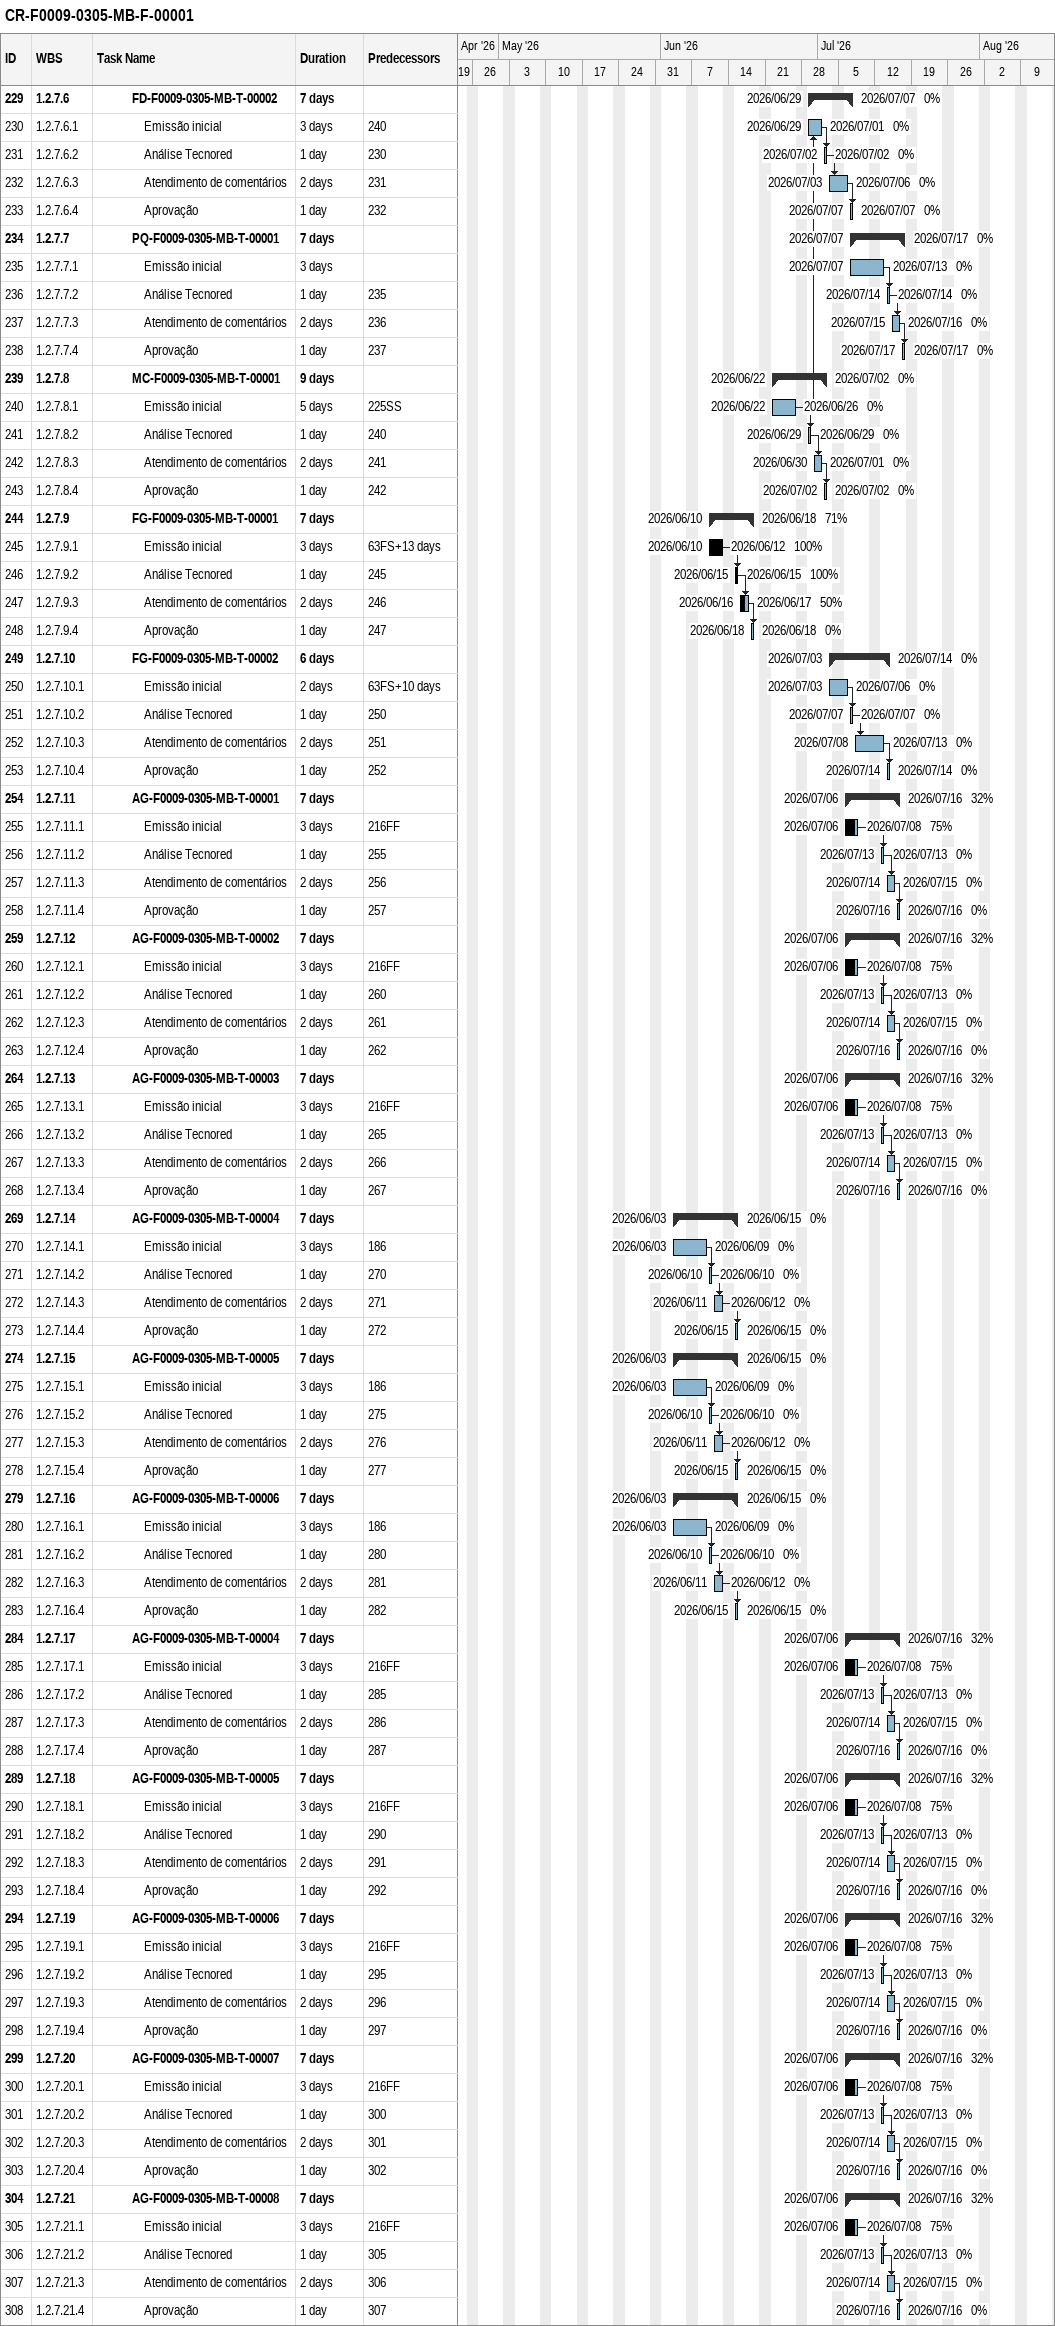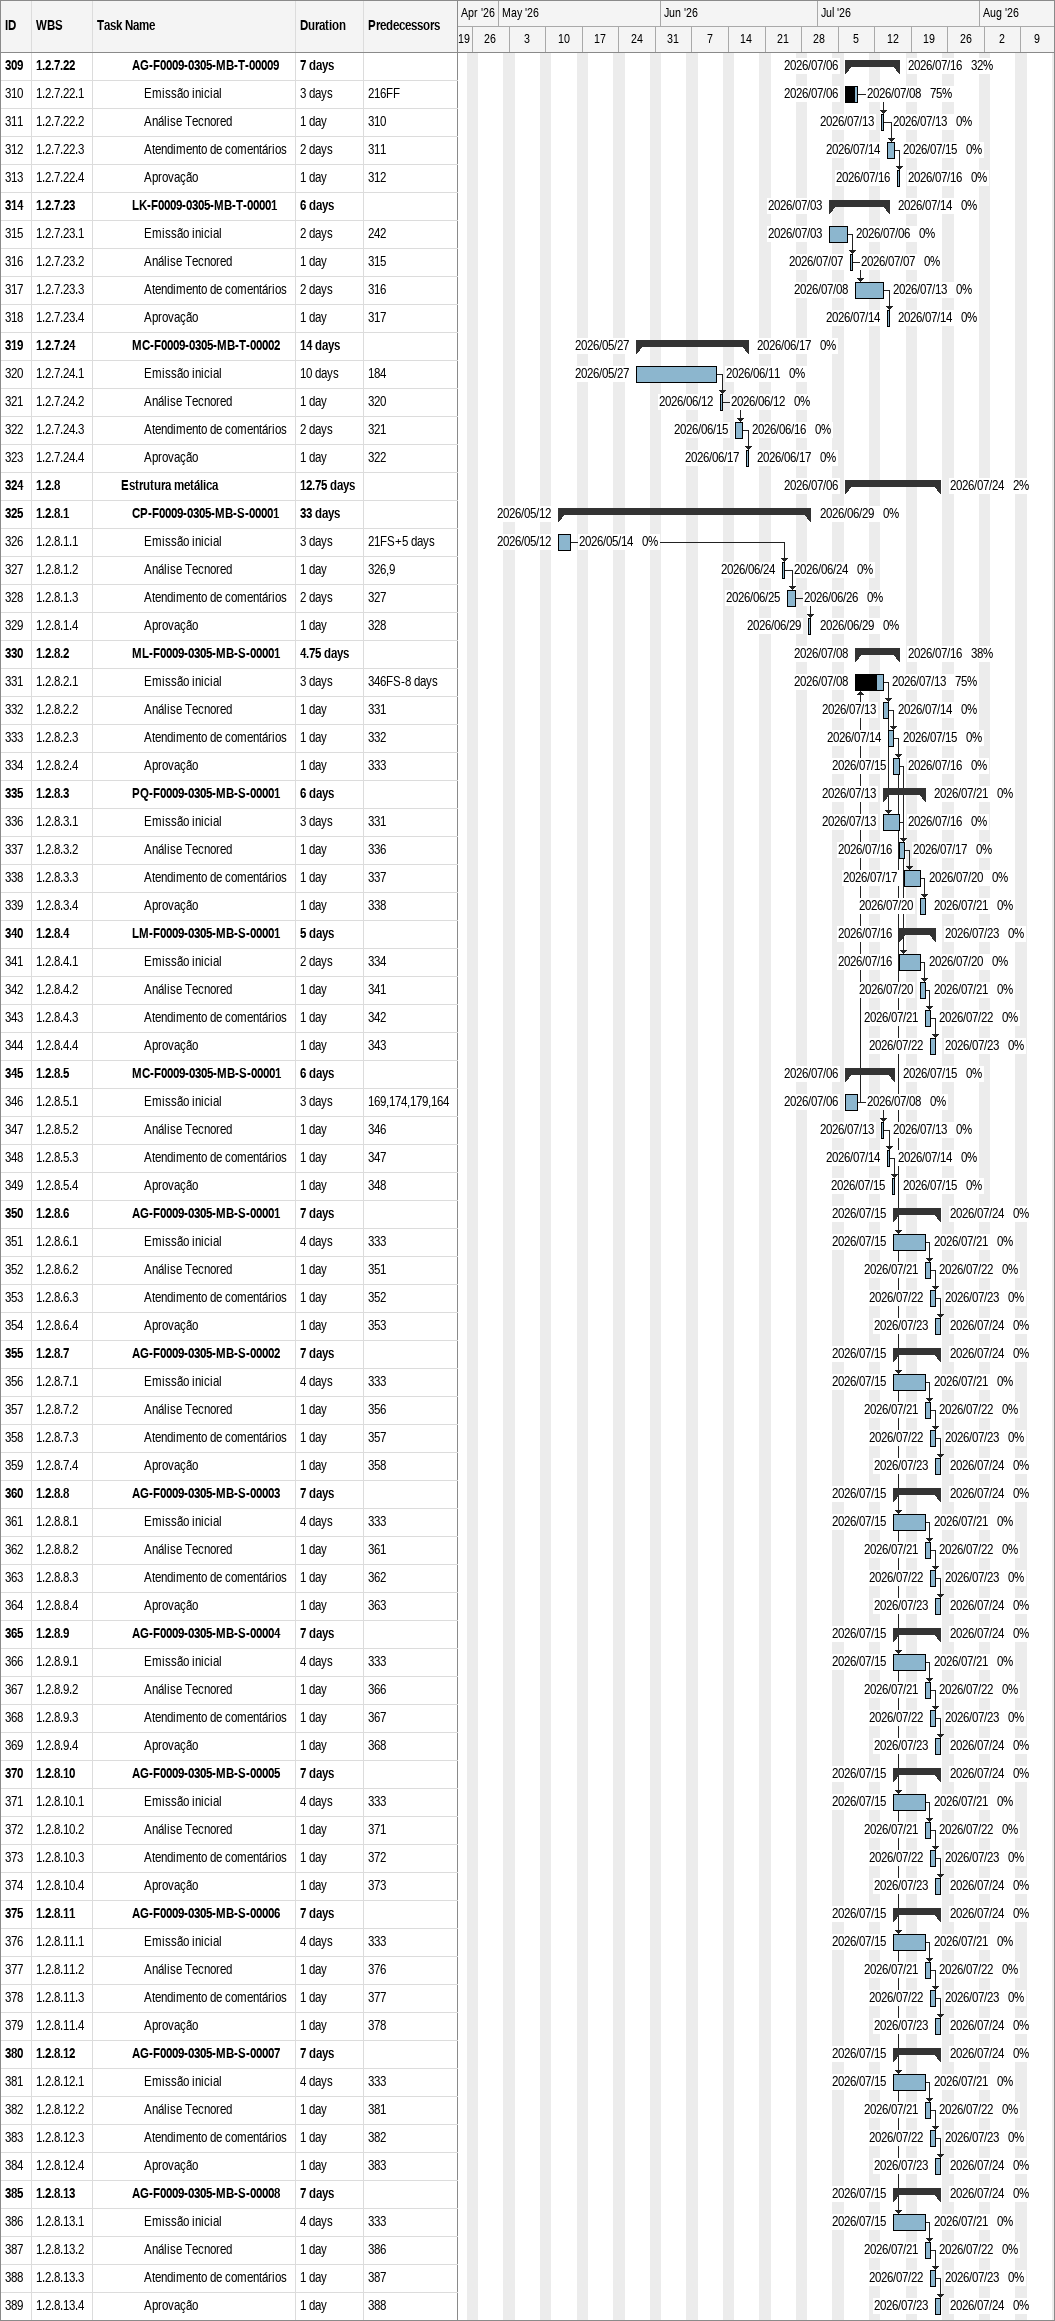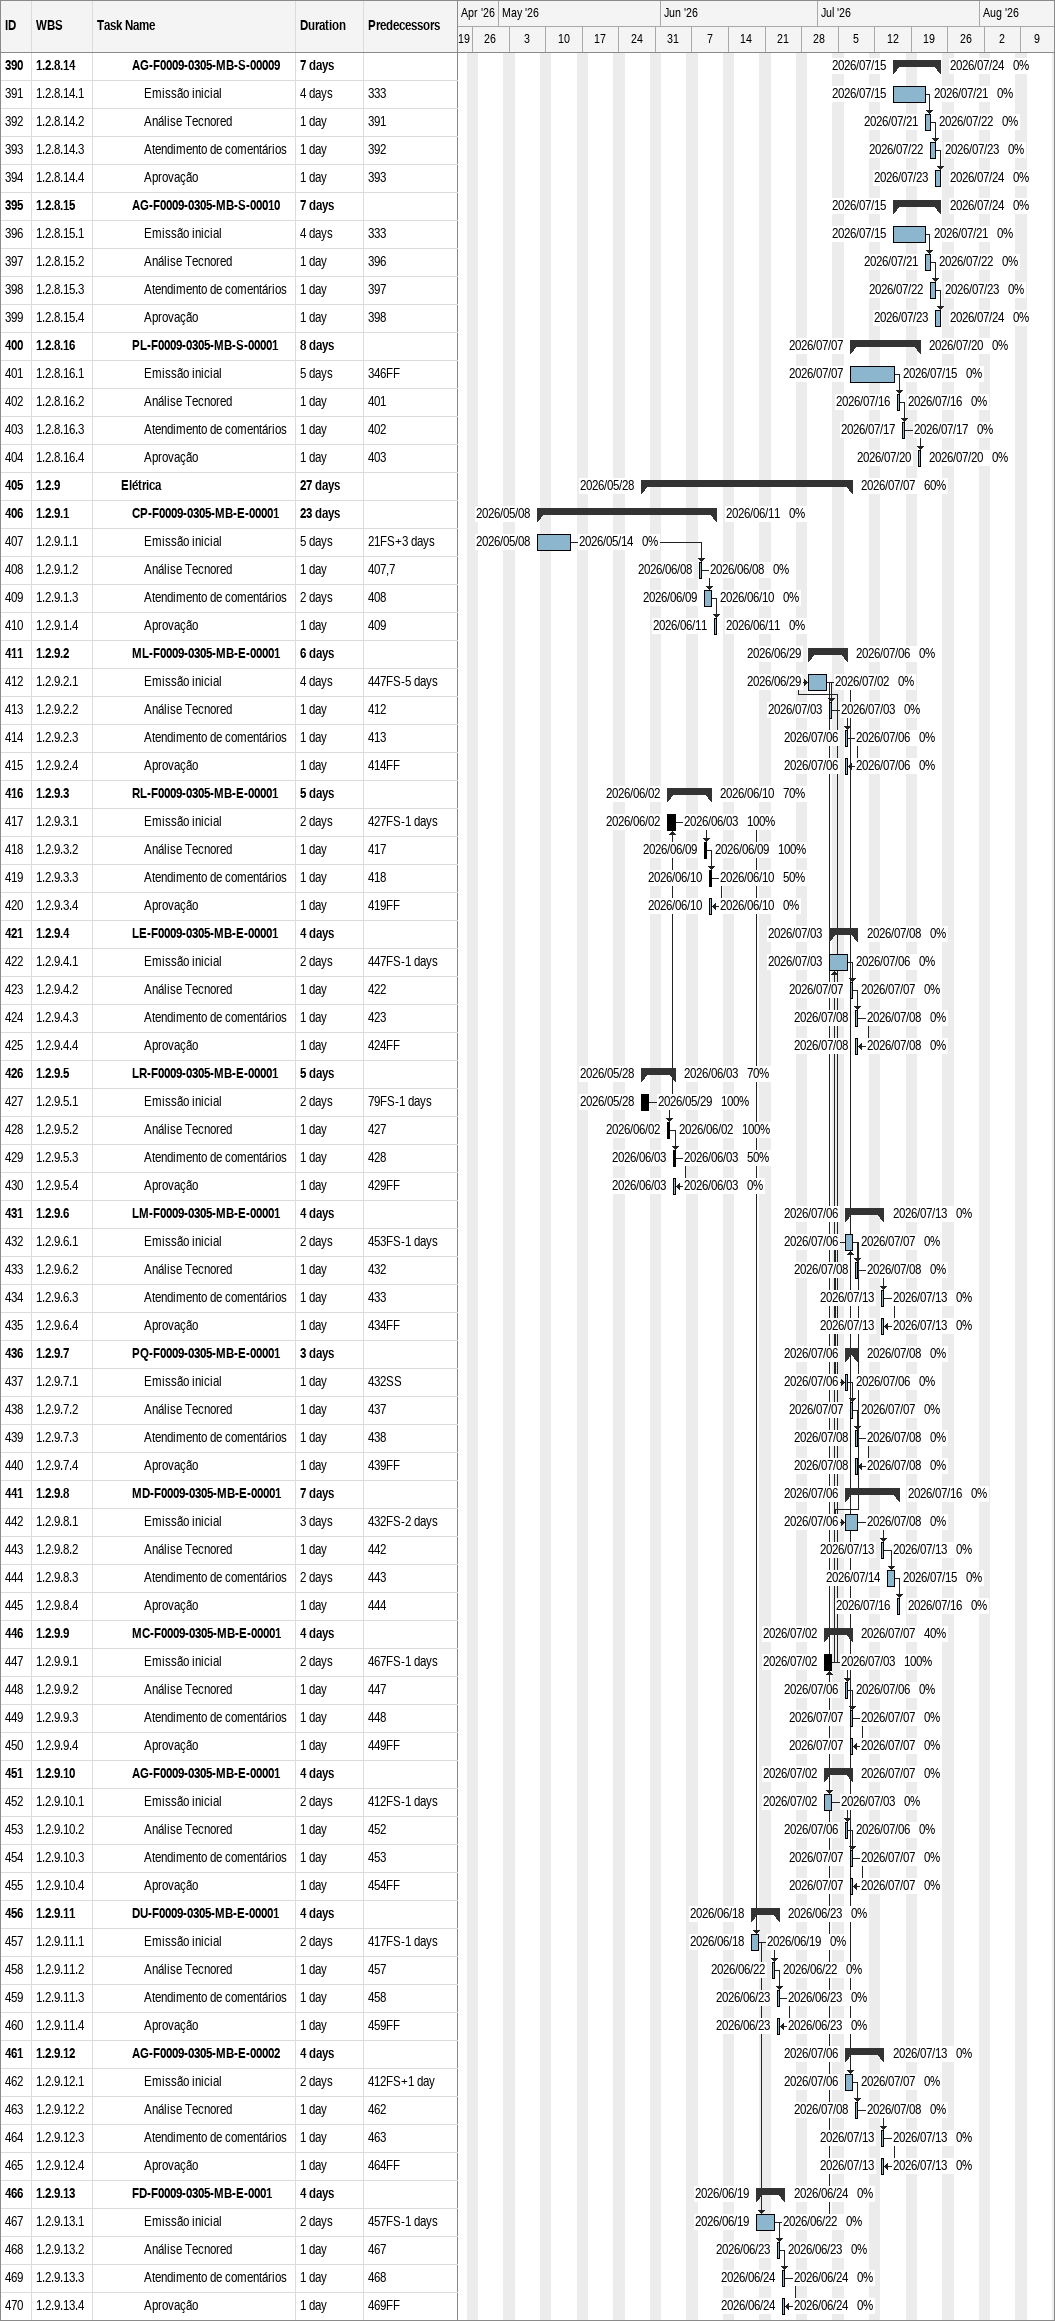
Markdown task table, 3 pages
CR-F0009-0305-MB-F-00001

| ID | WBS | Task | Duration | Start | Finish | Predecessors | % complete |
|---|---|---|---|---|---|---|---|
| 229 | 1.2.7.6 | **FD-F0009-0305-MB-T-00002** | 7d | 2026-06-29 | 2026-07-07 |  | 0 |
| 230 | 1.2.7.6.1 | Emissão inicial | 3d | 2026-06-29 | 2026-07-01 | 240 | 0 |
| 231 | 1.2.7.6.2 | Análise Tecnored | 1d | 2026-07-02 | 2026-07-02 | 230 | 0 |
| 232 | 1.2.7.6.3 | Atendimento de comentários | 2d | 2026-07-03 | 2026-07-06 | 231 | 0 |
| 233 | 1.2.7.6.4 | Aprovação | 1d | 2026-07-07 | 2026-07-07 | 232 | 0 |
| 234 | 1.2.7.7 | **PQ-F0009-0305-MB-T-00001** | 7d | 2026-07-07 | 2026-07-17 |  | 0 |
| 235 | 1.2.7.7.1 | Emissão inicial | 3d | 2026-07-07 | 2026-07-13 |  | 0 |
| 236 | 1.2.7.7.2 | Análise Tecnored | 1d | 2026-07-14 | 2026-07-14 | 235 | 0 |
| 237 | 1.2.7.7.3 | Atendimento de comentários | 2d | 2026-07-15 | 2026-07-16 | 236 | 0 |
| 238 | 1.2.7.7.4 | Aprovação | 1d | 2026-07-17 | 2026-07-17 | 237 | 0 |
| 239 | 1.2.7.8 | **MC-F0009-0305-MB-T-00001** | 9d | 2026-06-22 | 2026-07-02 |  | 0 |
| 240 | 1.2.7.8.1 | Emissão inicial | 5d | 2026-06-22 | 2026-06-26 | 225SS | 0 |
| 241 | 1.2.7.8.2 | Análise Tecnored | 1d | 2026-06-29 | 2026-06-29 | 240 | 0 |
| 242 | 1.2.7.8.3 | Atendimento de comentários | 2d | 2026-06-30 | 2026-07-01 | 241 | 0 |
| 243 | 1.2.7.8.4 | Aprovação | 1d | 2026-07-02 | 2026-07-02 | 242 | 0 |
| 244 | 1.2.7.9 | **FG-F0009-0305-MB-T-00001** | 7d | 2026-06-10 | 2026-06-18 |  | 71 |
| 245 | 1.2.7.9.1 | Emissão inicial | 3d | 2026-06-10 | 2026-06-12 | 63FS+13d | 100 |
| 246 | 1.2.7.9.2 | Análise Tecnored | 1d | 2026-06-15 | 2026-06-15 | 245 | 100 |
| 247 | 1.2.7.9.3 | Atendimento de comentários | 2d | 2026-06-16 | 2026-06-17 | 246 | 50 |
| 248 | 1.2.7.9.4 | Aprovação | 1d | 2026-06-18 | 2026-06-18 | 247 | 0 |
| 249 | 1.2.7.10 | **FG-F0009-0305-MB-T-00002** | 6d | 2026-07-03 | 2026-07-14 |  | 0 |
| 250 | 1.2.7.10.1 | Emissão inicial | 2d | 2026-07-03 | 2026-07-06 | 63FS+10d | 0 |
| 251 | 1.2.7.10.2 | Análise Tecnored | 1d | 2026-07-07 | 2026-07-07 | 250 | 0 |
| 252 | 1.2.7.10.3 | Atendimento de comentários | 2d | 2026-07-08 | 2026-07-13 | 251 | 0 |
| 253 | 1.2.7.10.4 | Aprovação | 1d | 2026-07-14 | 2026-07-14 | 252 | 0 |
| 254 | 1.2.7.11 | **AG-F0009-0305-MB-T-00001** | 7d | 2026-07-06 | 2026-07-16 |  | 32 |
| 255 | 1.2.7.11.1 | Emissão inicial | 3d | 2026-07-06 | 2026-07-08 | 216FF | 75 |
| 256 | 1.2.7.11.2 | Análise Tecnored | 1d | 2026-07-13 | 2026-07-13 | 255 | 0 |
| 257 | 1.2.7.11.3 | Atendimento de comentários | 2d | 2026-07-14 | 2026-07-15 | 256 | 0 |
| 258 | 1.2.7.11.4 | Aprovação | 1d | 2026-07-16 | 2026-07-16 | 257 | 0 |
| 259 | 1.2.7.12 | **AG-F0009-0305-MB-T-00002** | 7d | 2026-07-06 | 2026-07-16 |  | 32 |
| 260 | 1.2.7.12.1 | Emissão inicial | 3d | 2026-07-06 | 2026-07-08 | 216FF | 75 |
| 261 | 1.2.7.12.2 | Análise Tecnored | 1d | 2026-07-13 | 2026-07-13 | 260 | 0 |
| 262 | 1.2.7.12.3 | Atendimento de comentários | 2d | 2026-07-14 | 2026-07-15 | 261 | 0 |
| 263 | 1.2.7.12.4 | Aprovação | 1d | 2026-07-16 | 2026-07-16 | 262 | 0 |
| 264 | 1.2.7.13 | **AG-F0009-0305-MB-T-00003** | 7d | 2026-07-06 | 2026-07-16 |  | 32 |
| 265 | 1.2.7.13.1 | Emissão inicial | 3d | 2026-07-06 | 2026-07-08 | 216FF | 75 |
| 266 | 1.2.7.13.2 | Análise Tecnored | 1d | 2026-07-13 | 2026-07-13 | 265 | 0 |
| 267 | 1.2.7.13.3 | Atendimento de comentários | 2d | 2026-07-14 | 2026-07-15 | 266 | 0 |
| 268 | 1.2.7.13.4 | Aprovação | 1d | 2026-07-16 | 2026-07-16 | 267 | 0 |
| 269 | 1.2.7.14 | **AG-F0009-0305-MB-T-00004** | 7d | 2026-06-03 | 2026-06-15 |  | 0 |
| 270 | 1.2.7.14.1 | Emissão inicial | 3d | 2026-06-03 | 2026-06-09 | 186 | 0 |
| 271 | 1.2.7.14.2 | Análise Tecnored | 1d | 2026-06-10 | 2026-06-10 | 270 | 0 |
| 272 | 1.2.7.14.3 | Atendimento de comentários | 2d | 2026-06-11 | 2026-06-12 | 271 | 0 |
| 273 | 1.2.7.14.4 | Aprovação | 1d | 2026-06-15 | 2026-06-15 | 272 | 0 |
| 274 | 1.2.7.15 | **AG-F0009-0305-MB-T-00005** | 7d | 2026-06-03 | 2026-06-15 |  | 0 |
| 275 | 1.2.7.15.1 | Emissão inicial | 3d | 2026-06-03 | 2026-06-09 | 186 | 0 |
| 276 | 1.2.7.15.2 | Análise Tecnored | 1d | 2026-06-10 | 2026-06-10 | 275 | 0 |
| 277 | 1.2.7.15.3 | Atendimento de comentários | 2d | 2026-06-11 | 2026-06-12 | 276 | 0 |
| 278 | 1.2.7.15.4 | Aprovação | 1d | 2026-06-15 | 2026-06-15 | 277 | 0 |
| 279 | 1.2.7.16 | **AG-F0009-0305-MB-T-00006** | 7d | 2026-06-03 | 2026-06-15 |  | 0 |
| 280 | 1.2.7.16.1 | Emissão inicial | 3d | 2026-06-03 | 2026-06-09 | 186 | 0 |
| 281 | 1.2.7.16.2 | Análise Tecnored | 1d | 2026-06-10 | 2026-06-10 | 280 | 0 |
| 282 | 1.2.7.16.3 | Atendimento de comentários | 2d | 2026-06-11 | 2026-06-12 | 281 | 0 |
| 283 | 1.2.7.16.4 | Aprovação | 1d | 2026-06-15 | 2026-06-15 | 282 | 0 |
| 284 | 1.2.7.17 | **AG-F0009-0305-MB-T-00004** | 7d | 2026-07-06 | 2026-07-16 |  | 32 |
| 285 | 1.2.7.17.1 | Emissão inicial | 3d | 2026-07-06 | 2026-07-08 | 216FF | 75 |
| 286 | 1.2.7.17.2 | Análise Tecnored | 1d | 2026-07-13 | 2026-07-13 | 285 | 0 |
| 287 | 1.2.7.17.3 | Atendimento de comentários | 2d | 2026-07-14 | 2026-07-15 | 286 | 0 |
| 288 | 1.2.7.17.4 | Aprovação | 1d | 2026-07-16 | 2026-07-16 | 287 | 0 |
| 289 | 1.2.7.18 | **AG-F0009-0305-MB-T-00005** | 7d | 2026-07-06 | 2026-07-16 |  | 32 |
| 290 | 1.2.7.18.1 | Emissão inicial | 3d | 2026-07-06 | 2026-07-08 | 216FF | 75 |
| 291 | 1.2.7.18.2 | Análise Tecnored | 1d | 2026-07-13 | 2026-07-13 | 290 | 0 |
| 292 | 1.2.7.18.3 | Atendimento de comentários | 2d | 2026-07-14 | 2026-07-15 | 291 | 0 |
| 293 | 1.2.7.18.4 | Aprovação | 1d | 2026-07-16 | 2026-07-16 | 292 | 0 |
| 294 | 1.2.7.19 | **AG-F0009-0305-MB-T-00006** | 7d | 2026-07-06 | 2026-07-16 |  | 32 |
| 295 | 1.2.7.19.1 | Emissão inicial | 3d | 2026-07-06 | 2026-07-08 | 216FF | 75 |
| 296 | 1.2.7.19.2 | Análise Tecnored | 1d | 2026-07-13 | 2026-07-13 | 295 | 0 |
| 297 | 1.2.7.19.3 | Atendimento de comentários | 2d | 2026-07-14 | 2026-07-15 | 296 | 0 |
| 298 | 1.2.7.19.4 | Aprovação | 1d | 2026-07-16 | 2026-07-16 | 297 | 0 |
| 299 | 1.2.7.20 | **AG-F0009-0305-MB-T-00007** | 7d | 2026-07-06 | 2026-07-16 |  | 32 |
| 300 | 1.2.7.20.1 | Emissão inicial | 3d | 2026-07-06 | 2026-07-08 | 216FF | 75 |
| 301 | 1.2.7.20.2 | Análise Tecnored | 1d | 2026-07-13 | 2026-07-13 | 300 | 0 |
| 302 | 1.2.7.20.3 | Atendimento de comentários | 2d | 2026-07-14 | 2026-07-15 | 301 | 0 |
| 303 | 1.2.7.20.4 | Aprovação | 1d | 2026-07-16 | 2026-07-16 | 302 | 0 |
| 304 | 1.2.7.21 | **AG-F0009-0305-MB-T-00008** | 7d | 2026-07-06 | 2026-07-16 |  | 32 |
| 305 | 1.2.7.21.1 | Emissão inicial | 3d | 2026-07-06 | 2026-07-08 | 216FF | 75 |
| 306 | 1.2.7.21.2 | Análise Tecnored | 1d | 2026-07-13 | 2026-07-13 | 305 | 0 |
| 307 | 1.2.7.21.3 | Atendimento de comentários | 2d | 2026-07-14 | 2026-07-15 | 306 | 0 |
| 308 | 1.2.7.21.4 | Aprovação | 1d | 2026-07-16 | 2026-07-16 | 307 | 0 |
| 309 | 1.2.7.22 | **AG-F0009-0305-MB-T-00009** | 7d | 2026-07-06 | 2026-07-16 |  | 32 |
| 310 | 1.2.7.22.1 | Emissão inicial | 3d | 2026-07-06 | 2026-07-08 | 216FF | 75 |
| 311 | 1.2.7.22.2 | Análise Tecnored | 1d | 2026-07-13 | 2026-07-13 | 310 | 0 |
| 312 | 1.2.7.22.3 | Atendimento de comentários | 2d | 2026-07-14 | 2026-07-15 | 311 | 0 |
| 313 | 1.2.7.22.4 | Aprovação | 1d | 2026-07-16 | 2026-07-16 | 312 | 0 |
| 314 | 1.2.7.23 | **LK-F0009-0305-MB-T-00001** | 6d | 2026-07-03 | 2026-07-14 |  | 0 |
| 315 | 1.2.7.23.1 | Emissão inicial | 2d | 2026-07-03 | 2026-07-06 | 242 | 0 |
| 316 | 1.2.7.23.2 | Análise Tecnored | 1d | 2026-07-07 | 2026-07-07 | 315 | 0 |
| 317 | 1.2.7.23.3 | Atendimento de comentários | 2d | 2026-07-08 | 2026-07-13 | 316 | 0 |
| 318 | 1.2.7.23.4 | Aprovação | 1d | 2026-07-14 | 2026-07-14 | 317 | 0 |
| 319 | 1.2.7.24 | **MC-F0009-0305-MB-T-00002** | 14d | 2026-05-27 | 2026-06-17 |  | 0 |
| 320 | 1.2.7.24.1 | Emissão inicial | 10d | 2026-05-27 | 2026-06-11 | 184 | 0 |
| 321 | 1.2.7.24.2 | Análise Tecnored | 1d | 2026-06-12 | 2026-06-12 | 320 | 0 |
| 322 | 1.2.7.24.3 | Atendimento de comentários | 2d | 2026-06-15 | 2026-06-16 | 321 | 0 |
| 323 | 1.2.7.24.4 | Aprovação | 1d | 2026-06-17 | 2026-06-17 | 322 | 0 |
| 324 | 1.2.8 | **Estrutura metálica** | 12.75d | 2026-07-06 | 2026-07-24 |  | 2 |
| 325 | 1.2.8.1 | **CP-F0009-0305-MB-S-00001** | 33d | 2026-05-12 | 2026-06-29 |  | 0 |
| 326 | 1.2.8.1.1 | Emissão inicial | 3d | 2026-05-12 | 2026-05-14 | 21FS+5d | 0 |
| 327 | 1.2.8.1.2 | Análise Tecnored | 1d | 2026-06-24 | 2026-06-24 | 326, 9 | 0 |
| 328 | 1.2.8.1.3 | Atendimento de comentários | 2d | 2026-06-25 | 2026-06-26 | 327 | 0 |
| 329 | 1.2.8.1.4 | Aprovação | 1d | 2026-06-29 | 2026-06-29 | 328 | 0 |
| 330 | 1.2.8.2 | **ML-F0009-0305-MB-S-00001** | 4.75d | 2026-07-08 | 2026-07-16 |  | 38 |
| 331 | 1.2.8.2.1 | Emissão inicial | 3d | 2026-07-08 | 2026-07-13 | 346FS-8d | 75 |
| 332 | 1.2.8.2.2 | Análise Tecnored | 1d | 2026-07-13 | 2026-07-14 | 331 | 0 |
| 333 | 1.2.8.2.3 | Atendimento de comentários | 1d | 2026-07-14 | 2026-07-15 | 332 | 0 |
| 334 | 1.2.8.2.4 | Aprovação | 1d | 2026-07-15 | 2026-07-16 | 333 | 0 |
| 335 | 1.2.8.3 | **PQ-F0009-0305-MB-S-00001** | 6d | 2026-07-13 | 2026-07-21 |  | 0 |
| 336 | 1.2.8.3.1 | Emissão inicial | 3d | 2026-07-13 | 2026-07-16 | 331 | 0 |
| 337 | 1.2.8.3.2 | Análise Tecnored | 1d | 2026-07-16 | 2026-07-17 | 336 | 0 |
| 338 | 1.2.8.3.3 | Atendimento de comentários | 1d | 2026-07-17 | 2026-07-20 | 337 | 0 |
| 339 | 1.2.8.3.4 | Aprovação | 1d | 2026-07-20 | 2026-07-21 | 338 | 0 |
| 340 | 1.2.8.4 | **LM-F0009-0305-MB-S-00001** | 5d | 2026-07-16 | 2026-07-23 |  | 0 |
| 341 | 1.2.8.4.1 | Emissão inicial | 2d | 2026-07-16 | 2026-07-20 | 334 | 0 |
| 342 | 1.2.8.4.2 | Análise Tecnored | 1d | 2026-07-20 | 2026-07-21 | 341 | 0 |
| 343 | 1.2.8.4.3 | Atendimento de comentários | 1d | 2026-07-21 | 2026-07-22 | 342 | 0 |
| 344 | 1.2.8.4.4 | Aprovação | 1d | 2026-07-22 | 2026-07-23 | 343 | 0 |
| 345 | 1.2.8.5 | **MC-F0009-0305-MB-S-00001** | 6d | 2026-07-06 | 2026-07-15 |  | 0 |
| 346 | 1.2.8.5.1 | Emissão inicial | 3d | 2026-07-06 | 2026-07-08 | 169, 174, 179, 164 | 0 |
| 347 | 1.2.8.5.2 | Análise Tecnored | 1d | 2026-07-13 | 2026-07-13 | 346 | 0 |
| 348 | 1.2.8.5.3 | Atendimento de comentários | 1d | 2026-07-14 | 2026-07-14 | 347 | 0 |
| 349 | 1.2.8.5.4 | Aprovação | 1d | 2026-07-15 | 2026-07-15 | 348 | 0 |
| 350 | 1.2.8.6 | **AG-F0009-0305-MB-S-00001** | 7d | 2026-07-15 | 2026-07-24 |  | 0 |
| 351 | 1.2.8.6.1 | Emissão inicial | 4d | 2026-07-15 | 2026-07-21 | 333 | 0 |
| 352 | 1.2.8.6.2 | Análise Tecnored | 1d | 2026-07-21 | 2026-07-22 | 351 | 0 |
| 353 | 1.2.8.6.3 | Atendimento de comentários | 1d | 2026-07-22 | 2026-07-23 | 352 | 0 |
| 354 | 1.2.8.6.4 | Aprovação | 1d | 2026-07-23 | 2026-07-24 | 353 | 0 |
| 355 | 1.2.8.7 | **AG-F0009-0305-MB-S-00002** | 7d | 2026-07-15 | 2026-07-24 |  | 0 |
| 356 | 1.2.8.7.1 | Emissão inicial | 4d | 2026-07-15 | 2026-07-21 | 333 | 0 |
| 357 | 1.2.8.7.2 | Análise Tecnored | 1d | 2026-07-21 | 2026-07-22 | 356 | 0 |
| 358 | 1.2.8.7.3 | Atendimento de comentários | 1d | 2026-07-22 | 2026-07-23 | 357 | 0 |
| 359 | 1.2.8.7.4 | Aprovação | 1d | 2026-07-23 | 2026-07-24 | 358 | 0 |
| 360 | 1.2.8.8 | **AG-F0009-0305-MB-S-00003** | 7d | 2026-07-15 | 2026-07-24 |  | 0 |
| 361 | 1.2.8.8.1 | Emissão inicial | 4d | 2026-07-15 | 2026-07-21 | 333 | 0 |
| 362 | 1.2.8.8.2 | Análise Tecnored | 1d | 2026-07-21 | 2026-07-22 | 361 | 0 |
| 363 | 1.2.8.8.3 | Atendimento de comentários | 1d | 2026-07-22 | 2026-07-23 | 362 | 0 |
| 364 | 1.2.8.8.4 | Aprovação | 1d | 2026-07-23 | 2026-07-24 | 363 | 0 |
| 365 | 1.2.8.9 | **AG-F0009-0305-MB-S-00004** | 7d | 2026-07-15 | 2026-07-24 |  | 0 |
| 366 | 1.2.8.9.1 | Emissão inicial | 4d | 2026-07-15 | 2026-07-21 | 333 | 0 |
| 367 | 1.2.8.9.2 | Análise Tecnored | 1d | 2026-07-21 | 2026-07-22 | 366 | 0 |
| 368 | 1.2.8.9.3 | Atendimento de comentários | 1d | 2026-07-22 | 2026-07-23 | 367 | 0 |
| 369 | 1.2.8.9.4 | Aprovação | 1d | 2026-07-23 | 2026-07-24 | 368 | 0 |
| 370 | 1.2.8.10 | **AG-F0009-0305-MB-S-00005** | 7d | 2026-07-15 | 2026-07-24 |  | 0 |
| 371 | 1.2.8.10.1 | Emissão inicial | 4d | 2026-07-15 | 2026-07-21 | 333 | 0 |
| 372 | 1.2.8.10.2 | Análise Tecnored | 1d | 2026-07-21 | 2026-07-22 | 371 | 0 |
| 373 | 1.2.8.10.3 | Atendimento de comentários | 1d | 2026-07-22 | 2026-07-23 | 372 | 0 |
| 374 | 1.2.8.10.4 | Aprovação | 1d | 2026-07-23 | 2026-07-24 | 373 | 0 |
| 375 | 1.2.8.11 | **AG-F0009-0305-MB-S-00006** | 7d | 2026-07-15 | 2026-07-24 |  | 0 |
| 376 | 1.2.8.11.1 | Emissão inicial | 4d | 2026-07-15 | 2026-07-21 | 333 | 0 |
| 377 | 1.2.8.11.2 | Análise Tecnored | 1d | 2026-07-21 | 2026-07-22 | 376 | 0 |
| 378 | 1.2.8.11.3 | Atendimento de comentários | 1d | 2026-07-22 | 2026-07-23 | 377 | 0 |
| 379 | 1.2.8.11.4 | Aprovação | 1d | 2026-07-23 | 2026-07-24 | 378 | 0 |
| 380 | 1.2.8.12 | **AG-F0009-0305-MB-S-00007** | 7d | 2026-07-15 | 2026-07-24 |  | 0 |
| 381 | 1.2.8.12.1 | Emissão inicial | 4d | 2026-07-15 | 2026-07-21 | 333 | 0 |
| 382 | 1.2.8.12.2 | Análise Tecnored | 1d | 2026-07-21 | 2026-07-22 | 381 | 0 |
| 383 | 1.2.8.12.3 | Atendimento de comentários | 1d | 2026-07-22 | 2026-07-23 | 382 | 0 |
| 384 | 1.2.8.12.4 | Aprovação | 1d | 2026-07-23 | 2026-07-24 | 383 | 0 |
| 385 | 1.2.8.13 | **AG-F0009-0305-MB-S-00008** | 7d | 2026-07-15 | 2026-07-24 |  | 0 |
| 386 | 1.2.8.13.1 | Emissão inicial | 4d | 2026-07-15 | 2026-07-21 | 333 | 0 |
| 387 | 1.2.8.13.2 | Análise Tecnored | 1d | 2026-07-21 | 2026-07-22 | 386 | 0 |
| 388 | 1.2.8.13.3 | Atendimento de comentários | 1d | 2026-07-22 | 2026-07-23 | 387 | 0 |
| 389 | 1.2.8.13.4 | Aprovação | 1d | 2026-07-23 | 2026-07-24 | 388 | 0 |
| 390 | 1.2.8.14 | **AG-F0009-0305-MB-S-00009** | 7d | 2026-07-15 | 2026-07-24 |  | 0 |
| 391 | 1.2.8.14.1 | Emissão inicial | 4d | 2026-07-15 | 2026-07-21 | 333 | 0 |
| 392 | 1.2.8.14.2 | Análise Tecnored | 1d | 2026-07-21 | 2026-07-22 | 391 | 0 |
| 393 | 1.2.8.14.3 | Atendimento de comentários | 1d | 2026-07-22 | 2026-07-23 | 392 | 0 |
| 394 | 1.2.8.14.4 | Aprovação | 1d | 2026-07-23 | 2026-07-24 | 393 | 0 |
| 395 | 1.2.8.15 | **AG-F0009-0305-MB-S-00010** | 7d | 2026-07-15 | 2026-07-24 |  | 0 |
| 396 | 1.2.8.15.1 | Emissão inicial | 4d | 2026-07-15 | 2026-07-21 | 333 | 0 |
| 397 | 1.2.8.15.2 | Análise Tecnored | 1d | 2026-07-21 | 2026-07-22 | 396 | 0 |
| 398 | 1.2.8.15.3 | Atendimento de comentários | 1d | 2026-07-22 | 2026-07-23 | 397 | 0 |
| 399 | 1.2.8.15.4 | Aprovação | 1d | 2026-07-23 | 2026-07-24 | 398 | 0 |
| 400 | 1.2.8.16 | **PL-F0009-0305-MB-S-00001** | 8d | 2026-07-07 | 2026-07-20 |  | 0 |
| 401 | 1.2.8.16.1 | Emissão inicial | 5d | 2026-07-07 | 2026-07-15 | 346FF | 0 |
| 402 | 1.2.8.16.2 | Análise Tecnored | 1d | 2026-07-16 | 2026-07-16 | 401 | 0 |
| 403 | 1.2.8.16.3 | Atendimento de comentários | 1d | 2026-07-17 | 2026-07-17 | 402 | 0 |
| 404 | 1.2.8.16.4 | Aprovação | 1d | 2026-07-20 | 2026-07-20 | 403 | 0 |
| 405 | 1.2.9 | **Elétrica** | 27d | 2026-05-28 | 2026-07-07 |  | 60 |
| 406 | 1.2.9.1 | **CP-F0009-0305-MB-E-00001** | 23d | 2026-05-08 | 2026-06-11 |  | 0 |
| 407 | 1.2.9.1.1 | Emissão inicial | 5d | 2026-05-08 | 2026-05-14 | 21FS+3d | 0 |
| 408 | 1.2.9.1.2 | Análise Tecnored | 1d | 2026-06-08 | 2026-06-08 | 407, 7 | 0 |
| 409 | 1.2.9.1.3 | Atendimento de comentários | 2d | 2026-06-09 | 2026-06-10 | 408 | 0 |
| 410 | 1.2.9.1.4 | Aprovação | 1d | 2026-06-11 | 2026-06-11 | 409 | 0 |
| 411 | 1.2.9.2 | **ML-F0009-0305-MB-E-00001** | 6d | 2026-06-29 | 2026-07-06 |  | 0 |
| 412 | 1.2.9.2.1 | Emissão inicial | 4d | 2026-06-29 | 2026-07-02 | 447FS-5d | 0 |
| 413 | 1.2.9.2.2 | Análise Tecnored | 1d | 2026-07-03 | 2026-07-03 | 412 | 0 |
| 414 | 1.2.9.2.3 | Atendimento de comentários | 1d | 2026-07-06 | 2026-07-06 | 413 | 0 |
| 415 | 1.2.9.2.4 | Aprovação | 1d | 2026-07-06 | 2026-07-06 | 414FF | 0 |
| 416 | 1.2.9.3 | **RL-F0009-0305-MB-E-00001** | 5d | 2026-06-02 | 2026-06-10 |  | 70 |
| 417 | 1.2.9.3.1 | Emissão inicial | 2d | 2026-06-02 | 2026-06-03 | 427FS-1d | 100 |
| 418 | 1.2.9.3.2 | Análise Tecnored | 1d | 2026-06-09 | 2026-06-09 | 417 | 100 |
| 419 | 1.2.9.3.3 | Atendimento de comentários | 1d | 2026-06-10 | 2026-06-10 | 418 | 50 |
| 420 | 1.2.9.3.4 | Aprovação | 1d | 2026-06-10 | 2026-06-10 | 419FF | 0 |
| 421 | 1.2.9.4 | **LE-F0009-0305-MB-E-00001** | 4d | 2026-07-03 | 2026-07-08 |  | 0 |
| 422 | 1.2.9.4.1 | Emissão inicial | 2d | 2026-07-03 | 2026-07-06 | 447FS-1d | 0 |
| 423 | 1.2.9.4.2 | Análise Tecnored | 1d | 2026-07-07 | 2026-07-07 | 422 | 0 |
| 424 | 1.2.9.4.3 | Atendimento de comentários | 1d | 2026-07-08 | 2026-07-08 | 423 | 0 |
| 425 | 1.2.9.4.4 | Aprovação | 1d | 2026-07-08 | 2026-07-08 | 424FF | 0 |
| 426 | 1.2.9.5 | **LR-F0009-0305-MB-E-00001** | 5d | 2026-05-28 | 2026-06-03 |  | 70 |
| 427 | 1.2.9.5.1 | Emissão inicial | 2d | 2026-05-28 | 2026-05-29 | 79FS-1d | 100 |
| 428 | 1.2.9.5.2 | Análise Tecnored | 1d | 2026-06-02 | 2026-06-02 | 427 | 100 |
| 429 | 1.2.9.5.3 | Atendimento de comentários | 1d | 2026-06-03 | 2026-06-03 | 428 | 50 |
| 430 | 1.2.9.5.4 | Aprovação | 1d | 2026-06-03 | 2026-06-03 | 429FF | 0 |
| 431 | 1.2.9.6 | **LM-F0009-0305-MB-E-00001** | 4d | 2026-07-06 | 2026-07-13 |  | 0 |
| 432 | 1.2.9.6.1 | Emissão inicial | 2d | 2026-07-06 | 2026-07-07 | 453FS-1d | 0 |
| 433 | 1.2.9.6.2 | Análise Tecnored | 1d | 2026-07-08 | 2026-07-08 | 432 | 0 |
| 434 | 1.2.9.6.3 | Atendimento de comentários | 1d | 2026-07-13 | 2026-07-13 | 433 | 0 |
| 435 | 1.2.9.6.4 | Aprovação | 1d | 2026-07-13 | 2026-07-13 | 434FF | 0 |
| 436 | 1.2.9.7 | **PQ-F0009-0305-MB-E-00001** | 3d | 2026-07-06 | 2026-07-08 |  | 0 |
| 437 | 1.2.9.7.1 | Emissão inicial | 1d | 2026-07-06 | 2026-07-06 | 432SS | 0 |
| 438 | 1.2.9.7.2 | Análise Tecnored | 1d | 2026-07-07 | 2026-07-07 | 437 | 0 |
| 439 | 1.2.9.7.3 | Atendimento de comentários | 1d | 2026-07-08 | 2026-07-08 | 438 | 0 |
| 440 | 1.2.9.7.4 | Aprovação | 1d | 2026-07-08 | 2026-07-08 | 439FF | 0 |
| 441 | 1.2.9.8 | **MD-F0009-0305-MB-E-00001** | 7d | 2026-07-06 | 2026-07-16 |  | 0 |
| 442 | 1.2.9.8.1 | Emissão inicial | 3d | 2026-07-06 | 2026-07-08 | 432FS-2d | 0 |
| 443 | 1.2.9.8.2 | Análise Tecnored | 1d | 2026-07-13 | 2026-07-13 | 442 | 0 |
| 444 | 1.2.9.8.3 | Atendimento de comentários | 2d | 2026-07-14 | 2026-07-15 | 443 | 0 |
| 445 | 1.2.9.8.4 | Aprovação | 1d | 2026-07-16 | 2026-07-16 | 444 | 0 |
| 446 | 1.2.9.9 | **MC-F0009-0305-MB-E-00001** | 4d | 2026-07-02 | 2026-07-07 |  | 40 |
| 447 | 1.2.9.9.1 | Emissão inicial | 2d | 2026-07-02 | 2026-07-03 | 467FS-1d | 100 |
| 448 | 1.2.9.9.2 | Análise Tecnored | 1d | 2026-07-06 | 2026-07-06 | 447 | 0 |
| 449 | 1.2.9.9.3 | Atendimento de comentários | 1d | 2026-07-07 | 2026-07-07 | 448 | 0 |
| 450 | 1.2.9.9.4 | Aprovação | 1d | 2026-07-07 | 2026-07-07 | 449FF | 0 |
| 451 | 1.2.9.10 | **AG-F0009-0305-MB-E-00001** | 4d | 2026-07-02 | 2026-07-07 |  | 0 |
| 452 | 1.2.9.10.1 | Emissão inicial | 2d | 2026-07-02 | 2026-07-03 | 412FS-1d | 0 |
| 453 | 1.2.9.10.2 | Análise Tecnored | 1d | 2026-07-06 | 2026-07-06 | 452 | 0 |
| 454 | 1.2.9.10.3 | Atendimento de comentários | 1d | 2026-07-07 | 2026-07-07 | 453 | 0 |
| 455 | 1.2.9.10.4 | Aprovação | 1d | 2026-07-07 | 2026-07-07 | 454FF | 0 |
| 456 | 1.2.9.11 | **DU-F0009-0305-MB-E-00001** | 4d | 2026-06-18 | 2026-06-23 |  | 0 |
| 457 | 1.2.9.11.1 | Emissão inicial | 2d | 2026-06-18 | 2026-06-19 | 417FS-1d | 0 |
| 458 | 1.2.9.11.2 | Análise Tecnored | 1d | 2026-06-22 | 2026-06-22 | 457 | 0 |
| 459 | 1.2.9.11.3 | Atendimento de comentários | 1d | 2026-06-23 | 2026-06-23 | 458 | 0 |
| 460 | 1.2.9.11.4 | Aprovação | 1d | 2026-06-23 | 2026-06-23 | 459FF | 0 |
| 461 | 1.2.9.12 | **AG-F0009-0305-MB-E-00002** | 4d | 2026-07-06 | 2026-07-13 |  | 0 |
| 462 | 1.2.9.12.1 | Emissão inicial | 2d | 2026-07-06 | 2026-07-07 | 412FS+1d | 0 |
| 463 | 1.2.9.12.2 | Análise Tecnored | 1d | 2026-07-08 | 2026-07-08 | 462 | 0 |
| 464 | 1.2.9.12.3 | Atendimento de comentários | 1d | 2026-07-13 | 2026-07-13 | 463 | 0 |
| 465 | 1.2.9.12.4 | Aprovação | 1d | 2026-07-13 | 2026-07-13 | 464FF | 0 |
| 466 | 1.2.9.13 | **FD-F0009-0305-MB-E-0001** | 4d | 2026-06-19 | 2026-06-24 |  | 0 |
| 467 | 1.2.9.13.1 | Emissão inicial | 2d | 2026-06-19 | 2026-06-22 | 457FS-1d | 0 |
| 468 | 1.2.9.13.2 | Análise Tecnored | 1d | 2026-06-23 | 2026-06-23 | 467 | 0 |
| 469 | 1.2.9.13.3 | Atendimento de comentários | 1d | 2026-06-24 | 2026-06-24 | 468 | 0 |
| 470 | 1.2.9.13.4 | Aprovação | 1d | 2026-06-24 | 2026-06-24 | 469FF | 0 |
